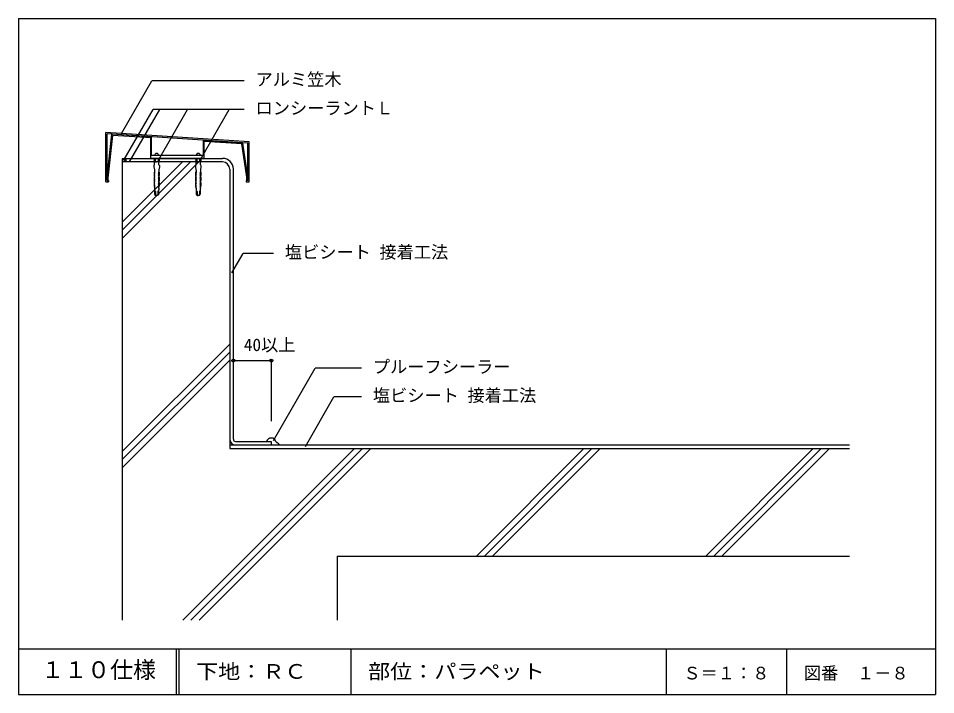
# Model space of a CAD drawing. Units: millimetres, scale not verified. Extents: x -643 to 637, y -979 to 989.
# Drawn here: x -643 to 637, y -979 to -35 of the extents above; entities that cross this region are included whole.
import ezdxf
from ezdxf.enums import TextEntityAlignment as Align

# ---------------------------------------------------------------- set-up
doc = ezdxf.new("R2010")
doc.units = ezdxf.units.MM
doc.header["$LTSCALE"] = 8
doc.header["$PDMODE"] = 32
doc.header["$PDSIZE"] = 4
for name, color, linetype in [('4-2', 7, 'Continuous'), ('4-3', 3, 'Continuous'), ('4-4', 2, 'Continuous'), ('4-5', 1, 'Continuous'), ('4-7', 7, 'Continuous'), ('4-8', 7, 'Continuous'), ('4-A', 7, 'Continuous'), ('4-B', 1, 'Continuous'), ('4-D', 4, 'Continuous'), ('4-E', 4, 'Continuous'), ('F-2', 7, 'Continuous'), ('F-5', 6, 'Continuous'), ('F-7', 1, 'Continuous'), ('F-A', 7, 'Continuous')]:
    doc.layers.add(name, color=color, linetype=linetype)
doc.styles.add('HG丸ｺﾞｼｯｸM-PRO', font='')
doc.styles.add('ＭＳ ゴシック', font='')
doc.styles.get('HG丸ｺﾞｼｯｸM-PRO').set_extended_font_data('HG丸ｺﾞｼｯｸM-PRO')
doc.styles.get('ＭＳ ゴシック').set_extended_font_data('MS Gothic')

msp = doc.modelspace()

# ---------------------------------------------------------------- linework, layer by layer
at = {"layer": '4-2'}
for p, q in [((-492.637, -230.321), (-492.637, -235.321)), ((-357.637, -235.321), (-477.637, -235.321)), ((-347.637, -245.321), (-347.637, -635.321)), ((-347.637, -630.321), (-289.637, -630.321)), ((-347.637, -635.321), (517.363, -635.321))]:
    msp.add_line(p, q, dxfattribs=at)
for points in [[(-295.634, -625.321), (-295.616, -625.19), (-295.583, -624.965), (-295.545, -624.742), (-295.5, -624.521), (-295.444, -624.305), (-295.375, -624.093), (-295.328, -623.973), (-295.287, -623.881), (-295.209, -623.725), (-295.122, -623.573), (-295.027, -623.425), (-294.927, -623.279), (-294.822, -623.137), (-294.76, -623.056), (-294.686, -622.961), (-294.556, -622.8), (-294.423, -622.642), (-294.288, -622.487), (-294.15, -622.333), (-294.011, -622.182), (-293.93, -622.094), (-293.844, -622.003), (-293.695, -621.848), (-293.543, -621.694), (-293.388, -621.544), (-293.23, -621.398), (-293.066, -621.256), (-292.969, -621.177), (-292.881, -621.108), (-292.727, -620.994), (-292.568, -620.886), (-292.404, -620.785), (-292.237, -620.692), (-292.065, -620.609), (-291.964, -620.565), (-291.85, -620.521), (-291.65, -620.453), (-291.446, -620.397), (-291.24, -620.349)], [(-291.24, -620.349), (-291.03, -620.31), (-290.82, -620.276), (-290.697, -620.259), (-290.548, -620.241), (-290.292, -620.214), (-290.036, -620.195), (-289.78, -620.185), (-289.524, -620.187), (-289.27, -620.201), (-289.124, -620.216), (-289.016, -620.229), (-288.832, -620.258), (-288.648, -620.293), (-288.464, -620.331), (-288.28, -620.371), (-288.095, -620.411), (-287.988, -620.434), (-287.866, -620.459), (-287.655, -620.503), (-287.445, -620.549), (-287.238, -620.601), (-287.036, -620.664), (-286.839, -620.74), (-286.729, -620.791), (-286.629, -620.844), (-286.464, -620.948), (-286.306, -621.064), (-286.155, -621.192), (-286.012, -621.329), (-285.876, -621.474), (-285.801, -621.561), (-285.716, -621.664), (-285.578, -621.845), (-285.448, -622.031), (-285.325, -622.222), (-285.207, -622.415), (-285.094, -622.612), (-285.03, -622.726), (-284.963, -622.849)], [(-284.963, -622.849), (-284.849, -623.063), (-284.737, -623.277), (-284.626, -623.492), (-284.515, -623.708), (-284.404, -623.924), (-284.339, -624.049), (-284.251, -624.218), (-284.094, -624.508), (-283.93, -624.792), (-283.755, -625.069), (-283.567, -625.336), (-283.361, -625.589), (-283.233, -625.728), (-283.187, -625.775), (-283.105, -625.854), (-283.021, -625.931), (-282.935, -626.005), (-282.846, -626.076), (-282.754, -626.144), (-282.7, -626.182), (-282.611, -626.241), (-282.452, -626.338), (-282.291, -626.429), (-282.128, -626.518), (-281.965, -626.607), (-281.805, -626.699), (-281.713, -626.755), (-281.62, -626.814), (-281.465, -626.922), (-281.312, -627.035), (-281.163, -627.152), (-281.015, -627.272), (-280.869, -627.394), (-280.785, -627.466), (-280.679, -627.555), (-280.497, -627.71), (-280.318, -627.868), (-280.143, -628.029), (-279.973, -628.195)], [(-279.973, -628.195), (-279.809, -628.369), (-279.718, -628.473), (-279.667, -628.535), (-279.58, -628.644), (-279.498, -628.757), (-279.42, -628.872), (-279.348, -628.991), (-279.281, -629.112), (-279.244, -629.184), (-279.198, -629.285), (-279.126, -629.464), (-279.064, -629.647), (-279.01, -629.833), (-278.961, -630.021), (-278.915, -630.211), (-278.889, -630.321)]]:
    msp.add_lwpolyline(points, dxfattribs=at)
for centre, radius, start, end in [((-357.637, -245.321), 10, 0, 90), ((-339.637, -622.321), 8, 180, 270)]:
    msp.add_arc(centre, radius, start, end, dxfattribs=at)
at = {"layer": '4-3'}
for q in [(517.363, -785.321), (-197.637, -874.845)]:
    msp.add_line((-197.637, -785.321), q, dxfattribs=at)
at = {"layer": '4-4'}
for p, q in [((-497.637, -230.321), (-357.637, -230.321)), ((-497.637, -230.321), (-497.637, -874.845)), ((-342.637, -622.321), (-342.637, -245.321)), ((-339.637, -625.321), (-289.637, -625.321)), ((-289.637, -625.321), (-289.637, -630.321)), ((-289.637, -630.321), (517.363, -630.321))]:
    msp.add_line(p, q, dxfattribs=at)
for centre, radius, start, end in [((-357.637, -245.321), 15, 0, 90), ((-339.637, -622.321), 3, 180, 270)]:
    msp.add_arc(centre, radius, start, end, dxfattribs=at)
at = {"layer": '4-5'}
msp.add_line((-477.637, -235.321), (-497.637, -235.321), dxfattribs=at)
at = {"layer": '4-7'}
for p, q in [((-452.806, -254.946), (-452.806, -254.946)), ((-452.806, -254.946), (-452.806, -254.946)), ((-446.468, -254.946), (-446.468, -254.946)), ((-446.468, -254.946), (-446.468, -254.946)), ((-394.806, -254.946), (-394.806, -254.946)), ((-394.806, -254.946), (-394.806, -254.946)), ((-388.468, -254.946), (-388.468, -254.946)), ((-388.468, -254.946), (-388.468, -254.946)), ((-452.806, -270.612), (-452.373, -271.437)), ((-446.468, -270.612), (-446.901, -271.437)), ((-394.806, -270.612), (-394.373, -271.437)), ((-388.468, -270.612), (-388.901, -271.437))]:
    msp.add_line(p, q, dxfattribs=at)
for points in [[(-452.637, -239.417), (-453.387, -240.241), (-453.387, -242.34), (-452.839, -246.457), (-452.597, -246.865), (-452.637, -246.865), (-452.637, -248.679), (-452.204, -249.503)], [(-452.637, -239.417), (-452.637, -235.321), (-449.637, -235.321)], [(-446.637, -239.417), (-446.637, -235.321), (-449.637, -235.321)], [(-446.637, -239.417), (-445.887, -240.241), (-445.887, -242.34), (-446.435, -246.457), (-446.677, -246.865), (-446.637, -246.865), (-446.637, -248.679), (-447.07, -249.503)], [(-394.637, -239.417), (-395.387, -240.241), (-395.387, -242.34), (-394.839, -246.457), (-394.597, -246.865), (-394.637, -246.865), (-394.637, -248.679), (-394.204, -249.503)], [(-394.637, -239.417), (-394.637, -235.321), (-391.637, -235.321)], [(-388.637, -239.417), (-388.637, -235.321), (-391.637, -235.321)], [(-388.637, -239.417), (-387.887, -240.241), (-387.887, -242.34), (-388.435, -246.457), (-388.677, -246.865), (-388.637, -246.865), (-388.637, -248.679), (-389.07, -249.503)], [(-452.334, -249.751), (-453.312, -249.751), (-453.312, -253.984), (-452.81, -254.946), (-452.806, -254.946)], [(-452.806, -254.946), (-452.802, -254.468), (-452.485, -254.451)], [(-452.265, -251.07), (-452.773, -250.246), (-452.773, -249.751)], [(-452.265, -252.637), (-452.773, -251.812), (-452.773, -251.335), (-452.424, -251.317)], [(-452.322, -254.203), (-452.773, -253.379), (-452.773, -252.901), (-452.425, -252.884)], [(-447.008, -251.07), (-446.501, -250.246), (-446.501, -249.751)], [(-447.008, -252.637), (-446.501, -251.812), (-446.501, -251.335), (-446.85, -251.317)], [(-446.951, -254.203), (-446.501, -253.379), (-446.501, -252.901), (-446.849, -252.884)], [(-446.94, -249.751), (-445.962, -249.751), (-445.962, -253.984), (-446.463, -254.946), (-446.468, -254.946)], [(-446.468, -254.946), (-446.472, -254.468), (-446.789, -254.451)], [(-394.334, -249.751), (-395.312, -249.751), (-395.312, -253.984), (-394.81, -254.946), (-394.806, -254.946)], [(-394.806, -254.946), (-394.802, -254.468), (-394.485, -254.451)], [(-394.265, -251.07), (-394.773, -250.246), (-394.773, -249.751)], [(-394.265, -252.637), (-394.773, -251.812), (-394.773, -251.335), (-394.424, -251.317)], [(-394.322, -254.203), (-394.773, -253.379), (-394.773, -252.901), (-394.425, -252.884)], [(-389.008, -251.07), (-388.501, -250.246), (-388.501, -249.751)], [(-389.008, -252.637), (-388.501, -251.812), (-388.501, -251.335), (-388.85, -251.317)], [(-388.951, -254.203), (-388.501, -253.379), (-388.501, -252.901), (-388.849, -252.884)], [(-388.94, -249.751), (-387.962, -249.751), (-387.962, -253.984), (-388.463, -254.946), (-388.468, -254.946)], [(-388.468, -254.946), (-388.472, -254.468), (-388.789, -254.451)], [(-452.773, -256.018), (-453.312, -256.018), (-453.312, -261.815), (-452.806, -262.779)], [(-452.773, -263.851), (-453.312, -263.851), (-453.312, -267.099), (-452.806, -270.612), (-452.805, -270.135), (-452.497, -270.118)], [(-452.806, -262.779), (-452.802, -262.301), (-452.481, -262.284)], [(-452.352, -269.87), (-452.803, -269.046), (-452.801, -268.568), (-452.478, -268.551)], [(-452.33, -268.303), (-452.794, -267.479), (-452.79, -267.001), (-452.455, -266.984)], [(-452.298, -266.737), (-452.778, -265.912), (-452.773, -265.435), (-452.425, -265.418)], [(-452.265, -257.337), (-452.773, -256.512), (-452.773, -256.018)], [(-452.265, -258.903), (-452.773, -258.079), (-452.773, -257.601), (-452.425, -257.584)], [(-452.265, -260.47), (-452.773, -259.646), (-452.773, -259.168), (-452.425, -259.151)], [(-452.323, -262.037), (-452.773, -261.212), (-452.773, -260.735), (-452.425, -260.718)], [(-452.265, -265.17), (-452.773, -264.346), (-452.773, -263.851)], [(-447.008, -257.337), (-446.501, -256.512), (-446.501, -256.018)], [(-447.008, -258.903), (-446.501, -258.079), (-446.501, -257.601), (-446.849, -257.584)], [(-447.008, -260.47), (-446.501, -259.646), (-446.501, -259.168), (-446.849, -259.151)], [(-447.008, -265.17), (-446.501, -264.346), (-446.501, -263.851)], [(-446.976, -266.737), (-446.496, -265.912), (-446.501, -265.435), (-446.849, -265.418)], [(-446.951, -262.037), (-446.501, -261.212), (-446.501, -260.735), (-446.849, -260.718)], [(-446.944, -268.303), (-446.48, -267.479), (-446.484, -267.001), (-446.819, -266.984)], [(-446.922, -269.87), (-446.471, -269.046), (-446.473, -268.568), (-446.795, -268.551)], [(-446.468, -262.779), (-446.472, -262.301), (-446.792, -262.284)], [(-446.501, -263.851), (-445.962, -263.851), (-445.962, -267.099), (-446.468, -270.612), (-446.468, -270.135), (-446.777, -270.118)], [(-446.501, -256.018), (-445.962, -256.018), (-445.962, -261.815), (-446.468, -262.779)], [(-394.773, -256.018), (-395.312, -256.018), (-395.312, -261.815), (-394.806, -262.779)], [(-394.773, -263.851), (-395.312, -263.851), (-395.312, -267.099), (-394.806, -270.612), (-394.805, -270.135), (-394.497, -270.118)], [(-394.806, -262.779), (-394.802, -262.301), (-394.481, -262.284)], [(-394.352, -269.87), (-394.803, -269.046), (-394.801, -268.568), (-394.478, -268.551)], [(-394.33, -268.303), (-394.794, -267.479), (-394.79, -267.001), (-394.455, -266.984)], [(-394.298, -266.737), (-394.778, -265.912), (-394.773, -265.435), (-394.425, -265.418)], [(-394.265, -257.337), (-394.773, -256.512), (-394.773, -256.018)], [(-394.265, -258.903), (-394.773, -258.079), (-394.773, -257.601), (-394.425, -257.584)], [(-394.265, -260.47), (-394.773, -259.646), (-394.773, -259.168), (-394.425, -259.151)], [(-394.323, -262.037), (-394.773, -261.212), (-394.773, -260.735), (-394.425, -260.718)], [(-394.265, -265.17), (-394.773, -264.346), (-394.773, -263.851)], [(-389.008, -257.337), (-388.501, -256.512), (-388.501, -256.018)], [(-389.008, -258.903), (-388.501, -258.079), (-388.501, -257.601), (-388.849, -257.584)], [(-389.008, -260.47), (-388.501, -259.646), (-388.501, -259.168), (-388.849, -259.151)], [(-389.008, -265.17), (-388.501, -264.346), (-388.501, -263.851)], [(-388.976, -266.737), (-388.496, -265.912), (-388.501, -265.435), (-388.849, -265.418)], [(-388.951, -262.037), (-388.501, -261.212), (-388.501, -260.735), (-388.849, -260.718)], [(-388.944, -268.303), (-388.48, -267.479), (-388.484, -267.001), (-388.819, -266.984)], [(-388.922, -269.87), (-388.471, -269.046), (-388.473, -268.568), (-388.795, -268.551)], [(-388.468, -262.779), (-388.472, -262.301), (-388.792, -262.284)], [(-388.501, -263.851), (-387.962, -263.851), (-387.962, -267.099), (-388.468, -270.612), (-388.468, -270.135), (-388.777, -270.118)], [(-388.501, -256.018), (-387.962, -256.018), (-387.962, -261.815), (-388.468, -262.779)], [(-452.503, -271.684), (-452.637, -271.684), (-452.637, -272.468), (-452.487, -272.468), (-452.487, -274.075), (-452.48, -274.075)], [(-452.43, -274.405), (-452.43, -280.356), (-451.99, -281.007), (-450.987, -282.321), (-450.838, -282.321), (-451.923, -280.356), (-451.923, -276.384)], [(-451.339, -276.384), (-451.339, -280.356), (-450.254, -282.321), (-449.637, -282.321)], [(-447.935, -276.384), (-447.935, -280.356), (-449.02, -282.321), (-449.637, -282.321)], [(-446.844, -274.405), (-446.844, -280.356), (-447.284, -281.007), (-448.287, -282.321), (-448.436, -282.321), (-447.351, -280.356), (-447.351, -276.384)], [(-446.771, -271.684), (-446.637, -271.684), (-446.637, -272.468), (-446.787, -272.468), (-446.787, -274.075), (-446.793, -274.075)], [(-394.503, -271.684), (-394.637, -271.684), (-394.637, -272.468), (-394.487, -272.468), (-394.487, -274.075), (-394.48, -274.075)], [(-394.43, -274.405), (-394.43, -280.356), (-393.99, -281.007), (-392.987, -282.321), (-392.838, -282.321), (-393.923, -280.356), (-393.923, -276.384)], [(-393.339, -276.384), (-393.339, -280.356), (-392.254, -282.321), (-391.637, -282.321)], [(-389.935, -276.384), (-389.935, -280.356), (-391.02, -282.321), (-391.637, -282.321)], [(-388.844, -274.405), (-388.844, -280.356), (-389.284, -281.007), (-390.287, -282.321), (-390.436, -282.321), (-389.351, -280.356), (-389.351, -276.384)], [(-388.771, -271.684), (-388.637, -271.684), (-388.637, -272.468), (-388.787, -272.468), (-388.787, -274.075), (-388.793, -274.075)]]:
    msp.add_lwpolyline(points, dxfattribs=at)
for centre, major_axis, start_param, end_param in [((-452.827, -255.482), (0, -0.536), 0.0442118, 3.09738086), ((-452.53, -254.228), (0, -0.229), 0.23120263, 1.6765256), ((-452.473, -251.094), (0, -0.229), 0.23120263, 1.6765256), ((-452.473, -252.661), (0, -0.229), 0.23120263, 1.6765256), ((-452.344, -249.579), (0, -0.172), 0.06847995, 2.16287955), ((-446.929, -249.579), (0, -0.172), 4.12030576, 6.21470536), ((-446.801, -251.094), (0, -0.229), 4.60665971, 6.05198268), ((-446.801, -252.661), (0, -0.229), 4.60665971, 6.05198268), ((-446.744, -254.228), (0, -0.229), 4.60665971, 6.05198268), ((-446.447, -255.482), (0, -0.536), 3.18580445, 6.23897351), ((-394.827, -255.482), (0, -0.536), 0.0442118, 3.09738086), ((-394.53, -254.228), (0, -0.229), 0.23120263, 1.6765256), ((-394.473, -251.094), (0, -0.229), 0.23120263, 1.6765256), ((-394.473, -252.661), (0, -0.229), 0.23120263, 1.6765256), ((-394.344, -249.579), (0, -0.172), 0.06847995, 2.16287955), ((-388.929, -249.579), (0, -0.172), 4.12030576, 6.21470536), ((-388.801, -251.094), (0, -0.229), 4.60665971, 6.05198268), ((-388.801, -252.661), (0, -0.229), 4.60665971, 6.05198268), ((-388.744, -254.228), (0, -0.229), 4.60665971, 6.05198268), ((-388.447, -255.482), (0, -0.536), 3.18580445, 6.23897351), ((-452.827, -263.315), (0, -0.536), 0.0442118, 3.09738086), ((-452.537, -268.328), (0, -0.229), 0.23120263, 1.6765256), ((-452.53, -262.061), (0, -0.229), 0.23120263, 1.6765256), ((-452.505, -266.761), (0, -0.229), 0.23120263, 1.6765256), ((-452.473, -257.361), (0, -0.229), 0.23120263, 1.6765256), ((-452.473, -258.928), (0, -0.229), 0.23120263, 1.6765256), ((-452.473, -260.494), (0, -0.229), 0.23120263, 1.6765256), ((-452.473, -265.194), (0, -0.229), 0.23120263, 1.6765256), ((-446.801, -257.361), (0, -0.229), 4.60665971, 6.05198268), ((-446.801, -258.928), (0, -0.229), 4.60665971, 6.05198268), ((-446.801, -260.494), (0, -0.229), 4.60665971, 6.05198268), ((-446.801, -265.194), (0, -0.229), 4.60665971, 6.05198268), ((-446.769, -266.761), (0, -0.229), 4.60665971, 6.05198268), ((-446.744, -262.061), (0, -0.229), 4.60665971, 6.05198268), ((-446.737, -268.328), (0, -0.229), 4.60665971, 6.05198268), ((-446.447, -263.315), (0, -0.536), 3.18580445, 6.23897351), ((-394.827, -263.315), (0, -0.536), 0.0442118, 3.09738086), ((-394.537, -268.328), (0, -0.229), 0.23120263, 1.6765256), ((-394.53, -262.061), (0, -0.229), 0.23120263, 1.6765256), ((-394.505, -266.761), (0, -0.229), 0.23120263, 1.6765256), ((-394.473, -257.361), (0, -0.229), 0.23120263, 1.6765256), ((-394.473, -258.928), (0, -0.229), 0.23120263, 1.6765256), ((-394.473, -260.494), (0, -0.229), 0.23120263, 1.6765256), ((-394.473, -265.194), (0, -0.229), 0.23120263, 1.6765256), ((-388.801, -257.361), (0, -0.229), 4.60665971, 6.05198268), ((-388.801, -258.928), (0, -0.229), 4.60665971, 6.05198268), ((-388.801, -260.494), (0, -0.229), 4.60665971, 6.05198268), ((-388.801, -265.194), (0, -0.229), 4.60665971, 6.05198268), ((-388.769, -266.761), (0, -0.229), 4.60665971, 6.05198268), ((-388.744, -262.061), (0, -0.229), 4.60665971, 6.05198268), ((-388.737, -268.328), (0, -0.229), 4.60665971, 6.05198268), ((-388.447, -263.315), (0, -0.536), 3.18580445, 6.23897351), ((-452.559, -269.894), (0, -0.229), 0.23120263, 1.6765256), ((-452.515, -271.511), (0, -0.174), 0.08184746, 2.17717053), ((-453.157, -274.37), (0, -0.8), 1.52616768, 1.947508), ((-451.631, -276.394), (0, -0.321), 1.53903058, 4.68062324), ((-447.643, -276.394), (0, -0.321), 1.60256207, 4.74415472), ((-446.714, -269.894), (0, -0.229), 4.60665971, 6.05198268), ((-446.758, -271.511), (0, -0.174), 4.10601478, 6.20133785), ((-446.117, -274.37), (0, -0.8), 4.3356773, 4.75701762), ((-394.559, -269.894), (0, -0.229), 0.23120263, 1.6765256), ((-394.515, -271.511), (0, -0.174), 0.08184746, 2.17717053), ((-395.157, -274.37), (0, -0.8), 1.52616768, 1.947508), ((-393.631, -276.394), (0, -0.321), 1.53903058, 4.68062324), ((-389.643, -276.394), (0, -0.321), 1.60256207, 4.74415472), ((-388.714, -269.894), (0, -0.229), 4.60665971, 6.05198268), ((-388.758, -271.511), (0, -0.174), 4.10601478, 6.20133785), ((-388.117, -274.37), (0, -0.8), 4.3356773, 4.75701762)]:
    msp.add_ellipse(centre, major_axis=major_axis, ratio=0.909574, start_param=start_param, end_param=end_param, dxfattribs=at)
at = {"layer": '4-8'}
for p, q in [((-520.63, -263.131), (-520.637, -193.964)), ((-320.637, -207.297), (-520.637, -193.964)), ((-518.63, -261.135), (-518.637, -196.102)), ((-322.637, -209.169), (-518.637, -196.102)), ((-518.63, -256.56), (-512.119, -196.737)), ((-517.23, -257.36), (-510.77, -198.23)), ((-456.933, -200.416), (-512.119, -196.737)), ((-457.726, -201.766), (-510.77, -198.23)), ((-456.923, -226.321), (-456.933, -200.416)), ((-384.351, -226.321), (-384.339, -205.255)), ((-383.544, -230.321), (-383.548, -206.711)), ((-330.667, -210.237), (-383.548, -206.711)), ((-324.037, -256.759), (-330.667, -210.237)), ((-322.637, -261.088), (-322.637, -209.169)), ((-320.637, -263.131), (-320.637, -207.297)), ((-384.351, -226.321), (-456.923, -226.321)), ((-453.175, -230.321), (-453.175, -235.321)), ((-451.637, -230.321), (-451.637, -235.321)), ((-447.637, -230.321), (-447.637, -235.321)), ((-446.099, -230.321), (-446.099, -235.321)), ((-395.175, -230.321), (-395.175, -235.321)), ((-393.637, -230.321), (-393.637, -235.321)), ((-389.637, -230.321), (-389.637, -235.321)), ((-388.099, -230.321), (-388.099, -235.321)), ((-520.637, -263.131), (-516.646, -263.131)), ((-518.629, -261.135), (-516.645, -261.135)), ((-517.23, -261.135), (-517.23, -257.36)), ((-516.645, -261.135), (-516.646, -263.131)), ((-324.037, -261.078), (-324.037, -256.759))]:
    msp.add_line(p, q, dxfattribs=at)
for points in [[(-383.544, -230.321), (-457.729, -230.321), (-457.726, -201.766)], [(-322.637, -256.272), (-329.397, -208.918), (-384.339, -205.255)], [(-322.637, -261.088), (-324.618, -261.088), (-324.617, -263.131), (-320.637, -263.131)]]:
    msp.add_lwpolyline(points, dxfattribs=at)
for centre, start, end in [((-449.637, -226.321), 0, 180), ((-391.637, -226.286), 359.32911, 180.67089)]:
    msp.add_arc(centre, 3, start, end, dxfattribs=at)
at = {"layer": '4-A'}
for p, q in [((-498.714, -195.559), (-456.334, -122.154)), ((-327.64, -122.154), (-456.334, -122.154)), ((-494.752, -231.736), (-454.579, -162.154)), ((-487.637, -235.321), (-445.394, -162.154)), ((-327.64, -162.154), (-454.579, -162.154)), ((-446.827, -232.096), (-406.446, -162.154)), ((-388.646, -232.096), (-348.264, -162.154)), ((-344.549, -389.917), (-329.132, -363.214)), ((-286.738, -363.214), (-329.132, -363.214)), ((-286.548, -623.948), (-228.389, -523.214)), ((-163.915, -523.214), (-228.389, -523.214)), ((-242.064, -632.276), (-202.191, -563.214)), ((-163.915, -563.214), (-202.191, -563.214))]:
    msp.add_line(p, q, dxfattribs=at)
at = {"layer": '4-B', "color": 7}
msp.add_lwpolyline([(-342.637, -512.602), (-289.637, -512.602), (-289.637, -597.115)], dxfattribs=at)
at = {"layer": '4-B'}
for p in [(-342.637, -512.602), (-289.637, -512.602)]:
    msp.add_point(p, dxfattribs=at)
at = {"layer": '4-D'}
for p, q in [((-497.637, -233.39), (-494.568, -230.321)), ((-496.033, -235.321), (-492.637, -231.925))]:
    msp.add_line(p, q, dxfattribs=at)
at = {"layer": '4-E'}
for p, q in [((-453.175, -231.807), (-451.689, -230.321)), ((-447.637, -231.807), (-446.151, -230.321)), ((-395.175, -231.807), (-393.689, -230.321)), ((-389.637, -231.807), (-388.151, -230.321)), ((-497.637, -319.407), (-413.551, -235.321)), ((-497.637, -342.035), (-390.923, -235.321)), ((-497.637, -330.721), (-402.237, -235.321)), ((-453.175, -234.07), (-451.637, -232.532)), ((-452.163, -235.321), (-451.637, -234.795)), ((-447.637, -234.07), (-446.099, -232.532)), ((-446.626, -235.321), (-446.099, -234.795)), ((-395.175, -234.07), (-393.637, -232.532)), ((-394.163, -235.321), (-393.637, -234.795)), ((-389.637, -234.07), (-388.099, -232.532)), ((-388.626, -235.321), (-388.099, -234.795)), ((-497.637, -639.407), (-347.637, -489.407)), ((-497.637, -650.721), (-347.637, -500.721)), ((-497.637, -662.035), (-347.637, -512.035)), ((-413.074, -874.845), (-173.551, -635.321)), ((-401.761, -874.845), (-162.237, -635.321)), ((-390.447, -874.845), (-150.923, -635.321)), ((-3.551, -785.321), (146.449, -635.321)), ((7.763, -785.321), (157.763, -635.321)), ((19.077, -785.321), (169.077, -635.321)), ((316.449, -785.321), (466.449, -635.321)), ((327.763, -785.321), (477.763, -635.321)), ((339.077, -785.321), (489.077, -635.321))]:
    msp.add_line(p, q, dxfattribs=at)
at = {"layer": 'F-2'}
for p, q in [((-178.637, -914.845), (-178.637, -978.845)), ((261.363, -914.845), (261.363, -978.845)), ((429.363, -914.845), (429.363, -978.845))]:
    msp.add_line(p, q, dxfattribs=at)
at = {"layer": 'F-5'}
for p, q in [((-642.637, -914.845), (637.363, -914.845)), ((-422.637, -914.845), (-422.637, -978.845)), ((-418.637, -914.845), (-418.637, -978.845))]:
    msp.add_line(p, q, dxfattribs=at)
at = {"layer": 'F-7'}
for p, q in [((-642.637, -34.845), (-642.637, -978.845)), ((-642.637, -978.845), (637.363, -978.845))]:
    msp.add_line(p, q, dxfattribs=at)
msp.add_lwpolyline([(-642.637, -34.845), (637.363, -34.845), (637.363, -978.845)], dxfattribs=at)

# ---------------------------------------------------------------- texts
at = {"layer": '4-A', "style": 'ＭＳ ゴシック'}
for s, p in [('アルミ笠木', (-311.64, -134.154)), ('ロンシーラントＬ', (-311.64, -174.154)), ('塩ビシート 接着工法', (-270.738, -375.214)), ('プルーフシーラー', (-147.915, -535.214)), ('塩ビシート 接着工法', (-147.915, -575.214))]:
    msp.add_text(s, height=17.6, dxfattribs=at).set_placement(p, align=Align.BOTTOM_LEFT)
at = {"layer": '4-B', "color": 7, "style": 'ＭＳ ゴシック'}
msp.add_text('40以上', height=17.6, dxfattribs=at).set_placement((-327.918, -504.602), align=Align.BOTTOM_LEFT)
at = {"layer": 'F-A', "style": 'HG丸ｺﾞｼｯｸM-PRO'}
for s, height, p in [('１１０仕様', 23.46, (-610.637, -962.845)), ('Ｓ＝１：８', 17.6, (285.363, -962.845)), ('図番', 17.6, (453.363, -962.845)), ('１－８', 17.6, (527.631, -962.845))]:
    msp.add_text(s, height=height, dxfattribs=at).set_placement(p, align=Align.BOTTOM_LEFT)
at = {"layer": 'F-A', "style": 'HG丸ｺﾞｼｯｸM-PRO', "width": 1.1}
for s, p in [('下地：ＲＣ', (-394.637, -962.845)), ('部位：パラペット', (-154.637, -962.845))]:
    msp.add_text(s, height=20.53, dxfattribs=at).set_placement(p, align=Align.BOTTOM_LEFT)

doc.saveas('drawing.dxf')
